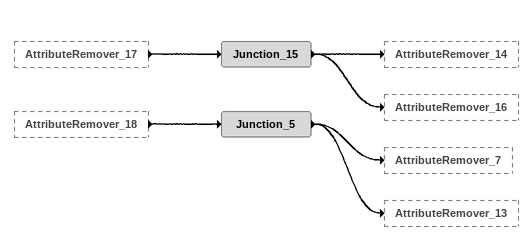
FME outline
AttributeRemover_17 [outside]
    -> Junction_15
AttributeRemover_18 [outside]
    -> Junction_5
Junction_15
    -> AttributeRemover_14
    -> AttributeRemover_16
Junction_5
    -> AttributeRemover_7
    -> AttributeRemover_13
